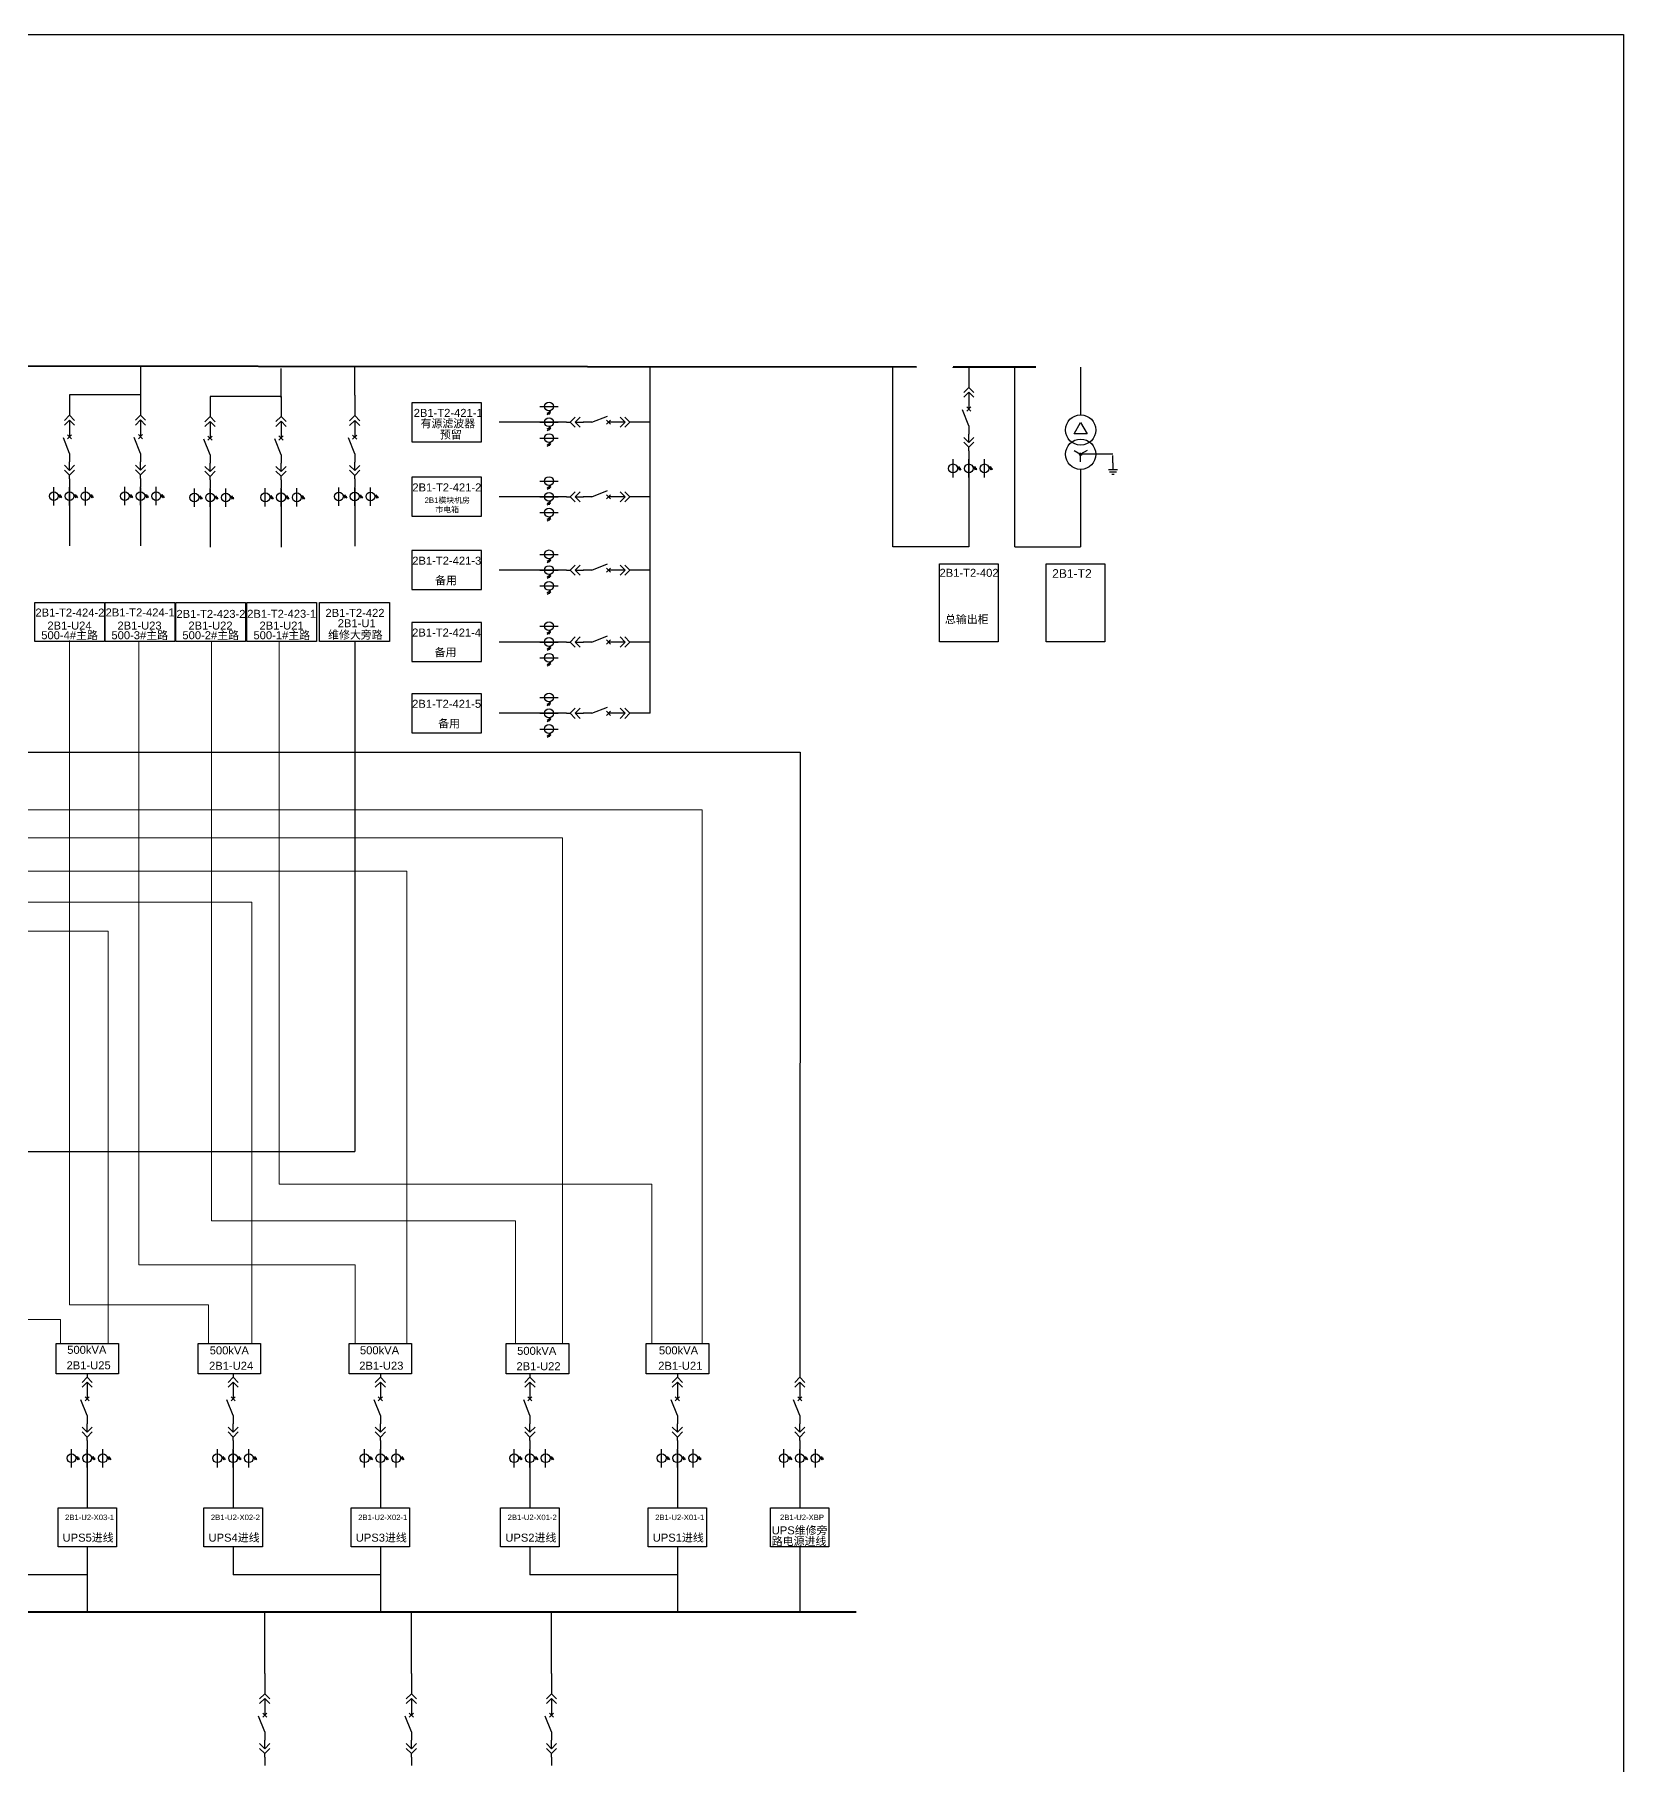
# Model space of a CAD drawing. Header units: millimetres. Extents: x 18 to 364, y 18 to 346.
# Drawn here: x 222.8 to 364.3, y 192.1 to 346.3 of the extents above; entities that cross this region are included whole.
import ezdxf
from ezdxf.enums import TextEntityAlignment as Align

# ---------------------------------------------------------------- set-up
doc = ezdxf.new("R2010")
doc.units = ezdxf.units.MM
doc.linetypes.add('CENTER', pattern=[2, 1.25, -0.25, 0.25, -0.25])
doc.linetypes.add('CONTINOUS', pattern=[0])
doc.styles.get("Standard").update_dxf_attribs({"font": 'arial.ttf'})

# ---------------------------------------------------------------- blocks, each defined once
blk = doc.blocks.new('DYDQAA05')
at = {"color": 0}
blk.add_lwpolyline([(0, 0), (0, -7)], dxfattribs=at)
blk = doc.blocks.new('DYDQAA03')
at = {"color": 0}
for points in [[(0, 0), (0, -1.5)], [(-2.12, -3.62), (0, -1.5)], [(-2.12, -5.62), (0, -3.5)], [(2.12, -3.62), (0, -1.5)], [(2.12, -5.62), (0, -3.5)], [(0, -3.5), (0, -7)]]:
    blk.add_lwpolyline(points, dxfattribs=at)
blk = doc.blocks.new('DYDQAA09')
at = {"color": 0}
blk.add_lwpolyline([(0, 0), (0, -3.5)], dxfattribs=at)
blk.add_lwpolyline([(0, 0), (0, -3.5)], dxfattribs=at)
blk.add_lwpolyline([(0, 0), (0, -3.5)], dxfattribs=at)
blk.add_lwpolyline([(0, 0), (0, -3.5)], dxfattribs=at)
blk.add_lwpolyline([(0, 0), (0, -3.5)], dxfattribs=at)
blk.add_lwpolyline([(0, 0), (0, -3.5)], dxfattribs=at)
blk.add_lwpolyline([(0, 0), (0, -3.5)], dxfattribs=at)
blk.add_lwpolyline([(0, 0), (0, -3.5)], dxfattribs=at)
blk.add_lwpolyline([(0, 0), (0, -3.5)], dxfattribs=at)
blk = doc.blocks.new('DYDQ0201')
at = {"color": 0}
for points in [[(0.86, -0.86), (-0.86, 0.86)], [(-0.86, -0.86), (0.86, 0.86)], [(0, -7), (-2.61, -0.37)]]:
    blk.add_lwpolyline(points, dxfattribs=at)
blk = doc.blocks.new('DYDQAA04')
at = {"color": 0}
for points in [[(0, -3.5), (0, 0)], [(-2.12, -1.38), (0, -3.5)], [(-2.12, -3.38), (0, -5.5)], [(2.12, -1.38), (0, -3.5)], [(2.12, -3.38), (0, -5.5)], [(0, -7), (0, -5.5)]]:
    blk.add_lwpolyline(points, dxfattribs=at)
blk = doc.blocks.new('A$C03DD39B5')
for p, q in [((417, 475), (283, 392)), ((417, 422), (283, 339)), ((350, 333), (350, 467))]:
    blk.add_line(p, q)
blk.add_lwpolyline([(700, 167), (0, 167)])
blk.add_circle((350, 167), 167)

msp = doc.modelspace()

# ---------------------------------------------------------------- linework, layer by layer
for p, q in [((232.28, 314.08, 27689.88), (232.28, 316.66, 29073.16)), ((244.79, 313.96, 27689.88), (244.79, 316.54, 29073.16)), ((251.33, 314.15, 27184.82), (251.33, 316.73, 28568.1)), ((277.66, 285.82, 8901.98), (277.66, 316.69, 8901.98)), ((299.26, 300.64, 9719.87), (299.26, 316.66, 9719.87)), ((310.13, 300.64, 7934.49), (310.13, 316.66, 9719.87)), ((315.99, 316.66, 12545.41), (315.99, 312.42, 7934.49)), ((232.26, 314.18, 27689.88), (225.94, 314.18, 27689.88)), ((244.77, 314.06, 27689.88), (238.45, 314.06, 27689.88)), ((267.78, 311.75, 11103.2), (264.21, 311.75, 11103.2)), ((269.42, 311.75, 11103.2), (267.78, 311.75, 11103.2)), ((315.4, 310.73, 7934.49), (315.99, 311.74, 7934.49)), ((315.4, 310.73, 7934.49), (315.99, 311.74, 7934.49)), ((315.99, 311.74, 7934.49), (316.57, 310.73, 7934.49)), ((316.57, 310.73, 7934.49), (315.4, 310.73, 7934.49)), ((306.03, 308.42, 9719.87), (306.03, 306.78, 9719.87)), ((315.4, 309.24, 7934.49), (315.99, 308.9, 7934.49)), ((315.98, 309, 7934.49), (315.89, 308.91, 7934.49)), ((316.02, 308.99, 7934.49), (315.89, 308.86, 7934.49)), ((315.94, 308.99, 7934.49), (315.89, 308.94, 7934.49)), ((316.04, 308.99, 7934.49), (315.9, 308.85, 7934.49)), ((316.06, 308.97, 7934.49), (315.92, 308.82, 7934.49)), ((316.07, 308.95, 7934.49), (315.93, 308.81, 7934.49)), ((316.09, 308.92, 7934.49), (315.97, 308.8, 7934.49)), ((316.57, 309.24, 7934.49), (315.99, 308.9, 7934.49)), ((315.99, 308.22, 7934.49), (315.99, 308.9, 7934.49)), ((318.87, 308.9, 7934.49), (315.99, 308.9, 7934.49)), ((316.09, 308.89, 7934.49), (315.99, 308.8, 7934.49)), ((315.99, 307.54, 7934.49), (315.99, 300.64, 7934.49)), ((318.47, 307.54, 7934.49), (319.28, 307.54, 7934.49)), ((318.57, 307.34, 7934.49), (319.18, 307.34, 7934.49)), ((318.77, 307.14, 7934.49), (318.98, 307.14, 7934.49)), ((225.94, 305.94, 29891.09), (225.94, 304.3, 29891.09)), ((232.26, 305.95, 30582.73), (232.26, 304.31, 30582.73)), ((238.45, 305.82, 29891.09), (238.45, 304.18, 29891.09)), ((244.77, 305.83, 30582.73), (244.77, 304.19, 30582.73)), ((251.33, 305.91, 29386.03), (251.33, 304.27, 29386.03)), ((306.03, 306.78, 9719.87), (306.03, 300.64, 9719.87)), ((225.94, 304.3, 29891.09), (225.94, 300.73, 29891.09)), ((232.26, 304.31, 30582.73), (232.26, 300.75, 30582.73)), ((238.45, 304.18, 29891.09), (238.45, 300.61, 29891.09)), ((244.77, 304.19, 30582.73), (244.77, 300.63, 30582.73)), ((251.33, 304.27, 29386.03), (251.33, 300.71, 29386.03)), ((267.78, 305.11, 11103.2), (264.21, 305.11, 11103.2)), ((269.42, 305.11, 11103.2), (267.78, 305.11, 11103.2)), ((306.03, 300.64, 9719.87), (299.26, 300.64, 9719.87)), ((310.13, 300.64, 7934.49), (315.99, 300.64, 7934.49)), ((267.78, 298.58, 11103.2), (264.21, 298.58, 11103.2)), ((269.42, 298.58, 11103.2), (267.78, 298.58, 11103.2)), ((267.78, 292.17, 11103.2), (264.21, 292.17, 11103.2)), ((269.42, 292.17, 11103.2), (267.78, 292.17, 11103.2)), ((267.78, 285.82, 11103.2), (264.21, 285.82, 11103.2)), ((269.42, 285.82, 11103.2), (267.78, 285.82, 11103.2)), ((227.51, 220.23, 2201.21), (227.51, 218.59, 2201.21)), ((240.51, 220.23, 2201.21), (240.51, 218.59, 2201.21)), ((253.62, 220.23, 2201.21), (253.62, 218.59, 2201.21)), ((266.94, 220.23, 2201.21), (266.94, 218.59, 2201.21)), ((280.07, 220.23, 2201.21), (280.07, 218.59, 2201.21)), ((290.97, 220.23, 2201.21), (290.97, 218.59, 2201.21)), ((227.51, 218.59, 2201.21), (227.51, 215.02, 2201.21)), ((240.51, 218.59, 2201.21), (240.51, 215.02, 2201.21)), ((253.62, 218.59, 2201.21), (253.62, 215.02, 2201.21)), ((266.94, 218.59, 2201.21), (266.94, 215.02, 2201.21)), ((280.07, 218.59, 2201.21), (280.07, 215.02, 2201.21)), ((290.97, 218.59, 2201.21), (290.97, 215.02, 2201.21)), ((227.51, 211.55, 3175.52), (227.51, 205.78, 3175.52)), ((240.51, 211.55, 3175.52), (240.51, 209.07, 3175.52)), ((253.62, 211.55, 3175.52), (253.62, 205.78, 3175.52)), ((266.94, 211.55, 3175.52), (266.94, 209.07, 3175.52)), ((280.07, 211.55, 3175.52), (280.07, 205.87, 3175.52)), ((280.07, 211.55, 3175.52), (280.07, 209.07, 3175.52)), ((290.97, 211.55, 2201.21), (290.97, 205.82, 2201.21)), ((227.51, 209.07, 3175.52), (214.95, 209.07, 3175.52)), ((253.62, 209.07, 3175.52), (240.51, 209.07, 3175.52)), ((280.07, 209.07, 3175.52), (266.94, 209.07, 3175.52)), ((243.32, 200.28, -14161.83), (243.32, 205.78, -12778.55)), ((256.38, 200.28, -14161.83), (256.38, 205.78, -12778.55)), ((268.86, 200.28, -14161.83), (268.86, 205.78, -12778.55))]:
    msp.add_line(p, q)
at = {"linetype": 'CENTER', "ltscale": 0.5}
msp.add_line((318.87, 308.15, 7934.49), (318.87, 308.9, 7934.49), dxfattribs=at)
at = {"color": 6, "lineweight": 20}
for p, q in [((225.94, 292.3), (225.94, 233.13)), ((232.11, 292.26), (232.11, 236.67)), ((238.59, 292.26), (238.59, 240.59)), ((244.61, 292.23), (244.61, 243.88)), ((244.61, 243.88), (277.8, 243.88)), ((277.8, 243.88), (277.8, 229.68)), ((238.59, 240.59), (265.64, 240.59)), ((265.64, 240.59), (265.64, 229.68)), ((232.11, 236.67), (251.36, 236.67)), ((251.36, 236.67), (251.36, 229.7)), ((225.94, 233.13), (238.31, 233.13)), ((238.31, 233.13), (238.31, 229.68)), ((194.72, 231.8), (225.13, 231.8)), ((225.13, 231.8), (225.13, 229.68))]:
    msp.add_line(p, q, dxfattribs=at)
at = {"color": 5, "lineweight": 30}
for p, q in [((251.33, 292.26, 28568.1), (251.33, 246.79, 46.93)), ((102.74, 282.37), (291, 282.37)), ((291, 282.37), (290.97, 226.98)), ((173.08, 246.79), (251.33, 246.79))]:
    msp.add_line(p, q, dxfattribs=at)
at = {"color": 3, "lineweight": 20}
for p, q in [((145.34, 277.23), (282.29, 277.23)), ((282.29, 277.23), (282.29, 229.68)), ((151.63, 274.74), (269.83, 274.74)), ((269.83, 274.74), (269.83, 229.68)), ((133.59, 271.76), (255.97, 271.76)), ((255.97, 271.76), (255.97, 229.68)), ((139.97, 269), (242.17, 269)), ((242.17, 269), (242.17, 229.73)), ((170.1, 266.41), (229.37, 266.41)), ((229.37, 266.41), (229.37, 229.68))]:
    msp.add_line(p, q, dxfattribs=at)
at = {"color": 1, "lineweight": 40}
msp.add_line((204.4, 205.78, 22159.17), (295.99, 205.78, 22159.17), dxfattribs=at)
at = {"color": 1, "lineweight": 30, "ltscale": 0.002916}
msp.add_lwpolyline([(18.25, 346.29), (364.33, 346.29), (364.33, 18.38), (18.25, 18.38)], close=True, dxfattribs=at)
at = {"color": 1, "lineweight": 40, "ltscale": 100}
for points, elevation in [([(301.38, 316.66), (184.09, 316.79), (184.09, 316.79)], 8901.98), ([(312, 316.66), (304.63, 316.66), (304.63, 316.66)], 8745.57)]:
    msp.add_lwpolyline(points, dxfattribs=dict(at, elevation=elevation))
for points, elevation in [([(262.63, 313.48), (256.42, 313.48), (256.42, 310.01), (262.63, 310.01)], 11103.2), ([(262.63, 306.85), (256.42, 306.85), (256.42, 303.37), (262.63, 303.37)], 11103.2), ([(262.63, 300.32), (256.42, 300.32), (256.42, 296.84), (262.63, 296.84)], 11103.2), ([(303.42, 299.15), (308.63, 299.15), (308.63, 292.19), (303.42, 292.19)], 8901.93), ([(312.93, 299.15), (318.14, 299.15), (318.14, 292.19), (312.93, 292.19)], 9474.18), ([(222.85, 295.69), (229.06, 295.69), (229.06, 292.21), (222.85, 292.21)], 29073.16), ([(229.11, 295.69), (235.32, 295.69), (235.32, 292.21), (229.11, 292.21)], 29073.16), ([(235.39, 295.69), (241.6, 295.69), (241.6, 292.21), (235.39, 292.21)], 29073.16), ([(241.73, 295.69), (247.94, 295.69), (247.94, 292.21), (241.73, 292.21)], 29073.16), ([(248.21, 295.69), (254.42, 295.69), (254.42, 292.21), (248.21, 292.21)], 29073.16), ([(262.63, 293.91), (256.42, 293.91), (256.42, 290.44), (262.63, 290.44)], 11103.2), ([(262.63, 287.56), (256.42, 287.56), (256.42, 284.09), (262.63, 284.09)], 11103.2), ([(224.91, 215.02), (230.12, 215.02), (230.12, 211.55), (224.91, 211.55)], 3175.52), ([(237.9, 215.02), (243.11, 215.02), (243.11, 211.55), (237.9, 211.55)], 3175.52), ([(251.01, 215.02), (256.22, 215.02), (256.22, 211.55), (251.01, 211.55)], 3175.52), ([(264.33, 215.02), (269.54, 215.02), (269.54, 211.55), (264.33, 211.55)], 3175.52), ([(277.47, 215.02), (282.68, 215.02), (282.68, 211.55), (277.47, 211.55)], 3175.52), ([(288.36, 215.02), (293.57, 215.02), (293.57, 211.55), (288.36, 211.55)], 2201.21)]:
    msp.add_lwpolyline(points, close=True, dxfattribs=dict(elevation=elevation))
at = {"elevation": 7934.49}
msp.add_lwpolyline([(318.87, 308.15), (318.87, 307.54)], dxfattribs=at)
for points in [[(224.73, 229.68), (230.3, 229.68), (230.3, 226.98), (224.73, 226.98)], [(237.38, 229.68), (242.95, 229.68), (242.95, 226.98), (237.38, 226.98)], [(250.83, 229.68), (256.4, 229.68), (256.4, 226.98), (250.83, 226.98)], [(264.83, 229.68), (270.4, 229.68), (270.4, 226.98), (264.83, 226.98)], [(277.29, 229.68), (282.86, 229.68), (282.86, 226.98), (277.29, 226.98)]]:
    msp.add_lwpolyline(points, close=True)
at = {"linetype": 'CONTINOUS'}
for centre in [(315.99, 311.06, 7934.49), (315.99, 308.9, 7934.49)]:
    msp.add_circle(centre, 1.35, dxfattribs=at)
msp.add_circle((315.99, 308.9, 7934.49), 0.101)

# ---------------------------------------------------------------- block references
at = {"xscale": 0.2128954749704126, "yscale": 0.2128954749704126, "zscale": 0.2128954749704126}
for name, p in [('DYDQAA05', (306.03, 316.66, 7518.66)), ('DYDQAA03', (306.03, 315.17, 7518.66)), ('DYDQAA05', (225.94, 314.18, 27689.88)), ('DYDQAA05', (232.26, 314.18, 28381.52)), ('DYDQAA05', (238.45, 314.06, 27689.88)), ('DYDQAA05', (244.77, 314.06, 28381.52)), ('DYDQAA05', (251.33, 314.15, 27184.82)), ('DYDQ0201', (306.03, 312.93, 7518.66)), ('DYDQAA09', (306.03, 313.68, 7518.66)), ('DYDQAA03', (225.94, 312.69, 27689.88)), ('DYDQAA03', (232.26, 312.7, 28381.52)), ('DYDQAA03', (238.45, 312.57, 27689.88)), ('DYDQAA03', (244.77, 312.58, 28381.52)), ('DYDQAA03', (251.33, 312.66, 27184.82)), ('DYDQ0201', (225.94, 310.45, 27689.88)), ('DYDQAA09', (225.94, 311.2, 27689.88)), ('DYDQ0201', (232.26, 310.47, 28381.52)), ('DYDQAA09', (232.26, 311.21, 28381.52)), ('DYDQ0201', (238.45, 310.33, 27689.88)), ('DYDQAA09', (238.45, 311.08, 27689.88)), ('DYDQ0201', (244.77, 310.35, 28381.52)), ('DYDQAA09', (244.77, 311.09, 28381.52)), ('DYDQ0201', (251.33, 310.43, 27184.82)), ('DYDQAA09', (251.33, 311.17, 27184.82)), ('DYDQAA04', (306.03, 310.7, 7518.66)), ('DYDQAA09', (306.03, 311.44, 7518.66)), ('DYDQAA09', (225.94, 308.96, 27689.88)), ('DYDQAA09', (232.26, 308.98, 28381.52)), ('DYDQAA09', (238.45, 308.84, 27689.88)), ('DYDQAA09', (244.77, 308.86, 28381.52)), ('DYDQAA09', (251.33, 308.94, 27184.82)), ('DYDQAA09', (306.03, 309.21, 7518.66)), ('DYDQAA04', (225.94, 308.21, 27689.88)), ('DYDQAA04', (232.26, 308.23, 28381.52)), ('DYDQAA04', (238.45, 308.1, 27689.88)), ('DYDQAA04', (244.77, 308.11, 28381.52)), ('DYDQAA04', (251.33, 308.19, 27184.82)), ('DYDQAA09', (225.94, 306.72, 27689.88)), ('DYDQAA09', (232.26, 306.74, 28381.52)), ('DYDQAA09', (238.45, 306.61, 27689.88)), ('DYDQAA09', (244.77, 306.62, 28381.52)), ('DYDQAA09', (251.33, 306.7, 27184.82)), ('DYDQAA03', (227.51, 226.98)), ('DYDQAA03', (240.51, 226.98)), ('DYDQAA03', (253.62, 226.98)), ('DYDQAA03', (266.94, 226.98)), ('DYDQAA03', (280.07, 226.98)), ('DYDQAA03', (290.97, 226.98)), ('DYDQAA09', (227.51, 225.49)), ('DYDQAA09', (240.51, 225.49)), ('DYDQAA09', (253.62, 225.49)), ('DYDQAA09', (266.94, 225.49)), ('DYDQAA09', (280.07, 225.49)), ('DYDQAA09', (290.97, 225.49)), ('DYDQ0201', (227.51, 224.74)), ('DYDQ0201', (240.51, 224.74)), ('DYDQ0201', (253.62, 224.74)), ('DYDQ0201', (266.94, 224.74)), ('DYDQ0201', (280.07, 224.74)), ('DYDQ0201', (290.97, 224.74)), ('DYDQAA04', (227.51, 222.51)), ('DYDQAA09', (227.51, 223.25)), ('DYDQAA04', (240.51, 222.51)), ('DYDQAA09', (240.51, 223.25)), ('DYDQAA04', (253.62, 222.51)), ('DYDQAA09', (253.62, 223.25)), ('DYDQAA04', (266.94, 222.51)), ('DYDQAA09', (266.94, 223.25)), ('DYDQAA04', (280.07, 222.51)), ('DYDQAA09', (280.07, 223.25)), ('DYDQAA04', (290.97, 222.51)), ('DYDQAA09', (290.97, 223.25)), ('DYDQAA09', (227.51, 221.02)), ('DYDQAA09', (240.51, 221.02)), ('DYDQAA09', (253.62, 221.02)), ('DYDQAA09', (266.94, 221.02)), ('DYDQAA09', (280.07, 221.02)), ('DYDQAA09', (290.97, 221.02)), ('DYDQAA05', (243.32, 200.28, -14161.83)), ('DYDQAA05', (256.38, 200.28, -14161.83)), ('DYDQAA05', (268.86, 200.28, -14161.83)), ('DYDQAA03', (243.32, 198.79, -14161.83)), ('DYDQAA03', (256.38, 198.79, -14161.83)), ('DYDQAA03', (268.86, 198.79, -14161.83)), ('DYDQ0201', (243.32, 196.56, -14161.83)), ('DYDQAA09', (243.32, 197.3, -14161.83)), ('DYDQ0201', (256.38, 196.56, -14161.83)), ('DYDQAA09', (256.38, 197.3, -14161.83)), ('DYDQ0201', (268.86, 196.56, -14161.83)), ('DYDQAA09', (268.86, 197.3, -14161.83)), ('DYDQAA04', (243.32, 194.32, -14161.83)), ('DYDQAA09', (243.32, 195.07, -14161.83)), ('DYDQAA04', (256.38, 194.32, -14161.83)), ('DYDQAA09', (256.38, 195.07, -14161.83)), ('DYDQAA04', (268.86, 194.32, -14161.83)), ('DYDQAA09', (268.86, 195.07, -14161.83)), ('DYDQAA09', (243.32, 192.83, -14161.83)), ('DYDQAA09', (256.38, 192.83, -14161.83)), ('DYDQAA09', (268.86, 192.83, -14161.83))]:
    msp.add_blockref(name, p, dxfattribs=at)
at = {"linetype": 'Continuous', "xscale": 0.002338875, "yscale": 0.002338875, "zscale": 0.002338875}
for p, rotation in [((269.46, 313.54, 11103.2), 180), ((269.46, 312.14, 11103.2), 180), ((269.46, 310.73, 11103.2), 180), ((304.23, 308.46, 9719.87), 270), ((305.64, 308.46, 9719.87), 270), ((307.04, 308.46, 9719.87), 270), ((269.46, 306.9, 11103.2), 180), ((224.15, 305.98, 29891.09), 270), ((225.55, 305.98, 29891.09), 270), ((226.96, 305.98, 29891.09), 270), ((230.47, 305.99, 30582.73), 270), ((231.87, 305.99, 30582.73), 270), ((233.27, 305.99, 30582.73), 270), ((236.66, 305.86, 29891.09), 270), ((238.06, 305.86, 29891.09), 270), ((239.47, 305.86, 29891.09), 270), ((242.98, 305.88, 30582.73), 270), ((244.38, 305.88, 30582.73), 270), ((245.78, 305.88, 30582.73), 270), ((249.54, 305.95, 29386.03), 270), ((250.94, 305.95, 29386.03), 270), ((252.34, 305.95, 29386.03), 270), ((269.46, 305.5, 11103.2), 180), ((269.46, 304.09, 11103.2), 180), ((269.46, 300.37, 11103.2), 180), ((269.46, 298.97, 11103.2), 180), ((269.46, 297.56, 11103.2), 180), ((269.46, 293.97, 11103.2), 180), ((269.46, 292.56, 11103.2), 180), ((269.46, 291.16, 11103.2), 180), ((269.46, 287.62, 11103.2), 180), ((269.46, 286.21, 11103.2), 180), ((269.46, 284.81, 11103.2), 180), ((225.72, 220.27, 2201.21), 270), ((227.12, 220.27, 2201.21), 270), ((228.52, 220.27, 2201.21), 270), ((238.71, 220.27, 2201.21), 270), ((240.12, 220.27, 2201.21), 270), ((241.52, 220.27, 2201.21), 270), ((251.83, 220.27, 2201.21), 270), ((253.23, 220.27, 2201.21), 270), ((254.63, 220.27, 2201.21), 270), ((265.15, 220.27, 2201.21), 270), ((266.55, 220.27, 2201.21), 270), ((267.95, 220.27, 2201.21), 270), ((278.28, 220.27, 2201.21), 270), ((279.68, 220.27, 2201.21), 270), ((281.09, 220.27, 2201.21), 270), ((289.17, 220.27, 2201.21), 270), ((290.58, 220.27, 2201.21), 270), ((291.98, 220.27, 2201.21), 270)]:
    msp.add_blockref('A$C03DD39B5', p, dxfattribs=dict(at, rotation=rotation))
at = {"xscale": 0.2128954749704126, "yscale": 0.2128954749704126, "zscale": 0.2128954749704126, "rotation": 270}
for name, p in [('DYDQAA09', (270.21, 311.75, 8901.98)), ('DYDQAA04', (271.7, 311.75, 8901.98)), ('DYDQAA09', (272.44, 311.75, 8901.98)), ('DYDQ0201', (273.93, 311.75, 8901.98)), ('DYDQAA09', (274.68, 311.75, 8901.98)), ('DYDQAA03', (276.17, 311.75, 8901.98)), ('DYDQAA05', (277.66, 311.75, 8901.98)), ('DYDQAA04', (271.7, 305.11, 8901.98)), ('DYDQ0201', (273.93, 305.11, 8901.98)), ('DYDQAA03', (276.17, 305.11, 8901.98)), ('DYDQAA09', (270.21, 305.11, 8901.98)), ('DYDQAA09', (272.44, 305.11, 8901.98)), ('DYDQAA09', (274.68, 305.11, 8901.98)), ('DYDQAA05', (277.66, 305.11, 8901.98)), ('DYDQAA09', (270.21, 298.58, 8901.98)), ('DYDQAA04', (271.7, 298.58, 8901.98)), ('DYDQAA09', (272.44, 298.58, 8901.98)), ('DYDQ0201', (273.93, 298.58, 8901.98)), ('DYDQAA09', (274.68, 298.58, 8901.98)), ('DYDQAA03', (276.17, 298.58, 8901.98)), ('DYDQAA05', (277.66, 298.58, 8901.98)), ('DYDQAA09', (270.21, 292.17, 8901.98)), ('DYDQAA04', (271.7, 292.17, 8901.98)), ('DYDQAA09', (272.44, 292.17, 8901.98)), ('DYDQ0201', (273.93, 292.17, 8901.98)), ('DYDQAA09', (274.68, 292.17, 8901.98)), ('DYDQAA03', (276.17, 292.17, 8901.98)), ('DYDQAA05', (277.66, 292.17, 8901.98)), ('DYDQAA09', (270.21, 285.82, 8901.98)), ('DYDQAA04', (271.7, 285.82, 8901.98)), ('DYDQAA09', (272.44, 285.82, 8901.98)), ('DYDQ0201', (273.93, 285.82, 8901.98)), ('DYDQAA09', (274.68, 285.82, 8901.98)), ('DYDQAA03', (276.17, 285.82, 8901.98)), ('DYDQAA05', (277.66, 285.82, 8901.98))]:
    msp.add_blockref(name, p, dxfattribs=at)

# ---------------------------------------------------------------- texts
at = {"lineweight": 0}
for s, height, p in [('2B1-T2-421-1', 0.7128, (259.66, 312.23, 9719.92)), ('有源滤波器', 0.713, (259.63, 311.29, 10098.72)), ('预留', 0.713, (259.9, 310.29, 10225.02)), ('2B1-T2-421-2', 0.7128, (259.54, 305.59, 9719.92)), ('2B1-T2-421-3', 0.7128, (259.53, 299.06, 9719.92)), ('备用', 0.713, (259.47, 297.3, 9719.92)), ('2B1-T2-402', 0.713, (306.05, 297.98, 7518.66)), ('2B1-T2-424-2', 0.7128, (225.97, 294.44, 27689.88)), ('2B1-T2-424-1', 0.7128, (232.22, 294.45, 28381.52)), ('2B1-T2-423-2', 0.7128, (238.53, 294.32, 27689.88)), ('2B1-T2-423-1', 0.7128, (244.83, 294.33, 28381.52)), ('2B1-T2-422', 0.713, (251.36, 294.41, 27184.82)), ('总输出柜', 0.713, (305.85, 293.84, 7518.66)), ('500-4#主路', 0.713, (225.94, 292.42, 29355.82)), ('2B1-U24', 0.713, (225.93, 293.28, 30330.13)), ('500-3#主路', 0.713, (232.19, 292.42, 29355.82)), ('2B1-U23', 0.713, (232.17, 293.28, 30330.13)), ('500-2#主路', 0.713, (238.51, 292.42, 29355.82)), ('2B1-U22', 0.713, (238.49, 293.28, 30330.13)), ('500-1#主路', 0.713, (244.84, 292.42, 29355.82)), ('2B1-U21', 0.713, (244.82, 293.28, 30330.13)), ('维修大旁路', 0.713, (251.39, 292.46, 8336.65)), ('2B1-U1', 0.713, (251.51, 293.49, 8336.65)), ('2B1-T2-421-4', 0.7128, (259.52, 292.66, 9719.92)), ('备用', 0.713, (259.42, 290.9, 9719.92)), ('2B1-T2-421-5', 0.7128, (259.52, 286.31, 9719.92)), ('备用', 0.713, (259.74, 284.55, 9719.92)), ('2B1-U2-X03-1', 0.49, (227.72, 213.94, 4402.43)), ('2B1-U2-X02-2', 0.49, (240.71, 213.94, 4402.43)), ('2B1-U2-X02-1', 0.49, (253.83, 213.94, 4402.43)), ('2B1-U2-X01-2', 0.49, (267.14, 213.94, 4402.43)), ('2B1-U2-X01-1', 0.49, (280.28, 213.94, 4402.43)), ('2B1-U2-XBP', 0.49, (291.17, 213.94, 4402.43)), ('UPS5进线', 0.713, (227.59, 212.02, 1070.49)), ('UPS4进线', 0.713, (240.59, 212.02, 1070.49)), ('UPS3进线', 0.713, (253.7, 212.02, 1070.49)), ('UPS2进线', 0.713, (267.02, 212.02, 1070.49)), ('UPS1进线', 0.713, (280.15, 212.02, 1070.49)), ('UPS维修旁', 0.713, (290.96, 212.67, -1130.73)), ('路电源进线', 0.713, (290.91, 211.7, -1130.73))]:
    msp.add_text(s, height=height, dxfattribs=at).set_placement(p, align=Align.CENTER)
at = {"lineweight": 0, "ltscale": 100}
for s, p in [('500kVA', (225.73, 229.11, 29417.21)), ('500kVA', (238.42, 229.06, 29417.21)), ('500kVA', (251.8, 229.07, 29417.21)), ('500kVA', (265.8, 229.02, 29417.21)), ('500kVA', (278.43, 229.06, 29417.21)), ('2B1-U25', (225.67, 227.73, 29008.25)), ('2B1-U24', (238.36, 227.69, 29008.25)), ('2B1-U23', (251.74, 227.7, 29008.25)), ('2B1-U22', (265.74, 227.65, 29008.25)), ('2B1-U21', (278.37, 227.69, 29008.25))]:
    msp.add_text(s, height=0.713, dxfattribs=at).set_placement(p, align=Align.MIDDLE_LEFT)
at = {"color": 7, "lineweight": 0, "insert": (259.57, 304.36, -17969.96), "char_height": 0.5, "width": 4.1302, "attachment_point": 5}
msp.add_mtext('2B1模块机房市电箱', dxfattribs=at)
at = {"insert": (313.45, 298.66, 13474.14), "char_height": 0.77, "width": 1.1343, "attachment_point": 1}
msp.add_mtext('2B1-T2', dxfattribs=at)

doc.saveas('drawing.dxf')
